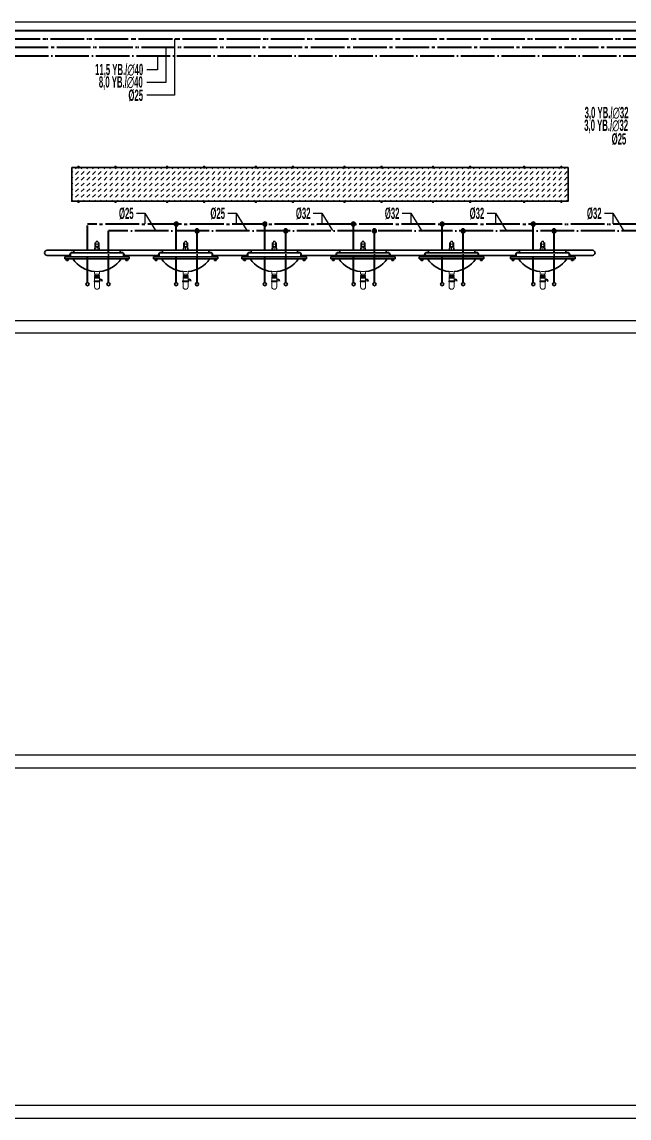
# Model space of a CAD drawing. Header units: centimetres. Extents: x 405464 to 563355, y 50011 to 66875.
# Drawn here: x 531851 to 532930, y 54626 to 56574 of the extents above; entities that cross this region are included whole.
import ezdxf
from ezdxf.enums import TextEntityAlignment as Align

# ---------------------------------------------------------------- set-up
doc = ezdxf.new("R2010")
doc.units = ezdxf.units.CM
for name, pattern in [('SICAKSU1', [75, 60, -6, 0, -3, 0, -6]), ('SIRKUL-1', [78, 60, -6, 0, -3, 0, -3, 0, -6]), ('SOGUKSU1', [72, 60, -6, 0, -6])]:
    doc.linetypes.add(name, pattern=pattern)
doc.layers.add('0-KRCN DI SU', color=41, linetype='D')
for name, color, linetype, lineweight in [('0-KRCN-SHT-02CIHAZ', 132, 'Continuous', 25), ('0-KRCN-SHT-03CIHAZ', 120, 'Continuous', 30), ('0-KRCN-SHT-LAVABO', 171, 'Continuous', 35), ('0-KRCN-SHT-PİSSU-BORU', 220, 'PISSU_LINE50', 40), ('0-KRCN-SHT-PROSES-BORU', 1, '0-Y_LINE', 40), ('0-KRCN-SHT-SICAKSU', 50, 'SICAKSU1', 40), ('0-KRCN-SHT-SIRKULASYON', 145, 'SIRKUL-1', 40), ('0-KRCN-SHT-SOGUKSU', 141, 'SOGUKSU1', 40), ('0-KRCN-SHT-YAZI-ÇAP-TEMSU', 81, 'Continuous', 30)]:
    doc.layers.add(name, color=color, linetype=linetype, lineweight=lineweight)
doc.styles.add('BORU', font='AGENCYR.TTF')
doc.styles.add('CAP', font='ARIALNB.TTF')
doc.styles.add('MUF', font='isocpeur.ttf')
doc.styles.get("Standard").update_dxf_attribs({"font": 'arial.ttf'})
doc.linetypes.add('0-Y_LINE', pattern='A,100,-0.5,["Y",BORU,S=9,R=0,X=0,Y=-4.5],-5', length=105.5)
doc.linetypes.add('D', pattern='A,12,-1,["D",Standard,S=1,R=0,X=-0.1,Y=-0.5],-1.6', length=14.6)
doc.linetypes.add('PISSU_LINE50', pattern='A,50,-10,["C",MUF,S=10,R=0,X=1,Y=-5],0', length=60)

# ---------------------------------------------------------------- blocks, each defined once
blk = doc.blocks.new('G$C5D3A4265')
at = {"layer": '0-KRCN-SHT-LAVABO', "linetype": 'Continuous', "lineweight": 20}
h = blk.add_hatch(dxfattribs=at)
h.set_pattern_fill('DASH', color=120, scale=1.5, angle=45)
h.set_pattern_definition([(45, (-3.759, -7e-12), (0, 6.73519), [4.7625, -4.7625])])
h.paths.add_polyline_path([(-289.6, 141), (-289.6, 141.6), (-288.2, 141.6), (-288.2, 141), (-245.6, 141), (-245.6, 141.6), (-244.2, 141.6), (-244.2, 141), (-184.5, 141), (-184.5, 141.6), (-183.1, 141.6), (-183.1, 141), (-140.6, 141), (-140.6, 141.6), (-139.2, 141.6), (-139.2, 141), (-79.5, 141), (-79.5, 141.6), (-78.1, 141.6), (-78.1, 141), (-35.5, 141), (-35.5, 141.6), (-34.1, 141.6), (-34.1, 141), (25.6, 141), (25.6, 141.6), (27, 141.6), (27, 141), (69.5, 141), (69.5, 141.6), (70.9, 141.6), (70.9, 141), (238.5, 141), (238.5, 141.6), (239.9, 141.6), (239.9, 141), (282.5, 141), (282.5, 141.6), (283.9, 141.6), (283.9, 141), (291.2, 141), (291.2, 181), (283.9, 181), (283.9, 180.4), (282.5, 180.4), (282.5, 181), (239.9, 181), (239.9, 180.4), (238.5, 180.4), (238.5, 181), (70.9, 181), (70.9, 180.4), (69.5, 180.4), (69.5, 181), (27, 181), (27, 180.4), (25.6, 180.4), (25.6, 181), (-34.1, 181), (-34.1, 180.4), (-35.5, 180.4), (-35.5, 181), (-78.1, 181), (-78.1, 180.4), (-79.5, 180.4), (-79.5, 181), (-139.2, 181), (-139.2, 180.4), (-140.6, 180.4), (-140.6, 181), (-183.1, 181), (-183.1, 180.4), (-184.5, 180.4), (-184.5, 181), (-244.2, 181), (-244.2, 180.4), (-245.6, 180.4), (-245.6, 181), (-288.2, 181), (-288.2, 180.4), (-289.6, 180.4), (-289.6, 181), (-296.9, 181), (-296.9, 141)])
at = {"layer": '0-KRCN-SHT-LAVABO', "color": 120, "linetype": 'Continuous', "lineweight": 20}
for p, q in [((-289.6, 182.5), (-289.6, 180.4)), ((-288.2, 182.5), (-289.6, 182.5)), ((-288.2, 180.4), (-288.2, 182.5)), ((-245.6, 180.4), (-245.6, 182.5)), ((-245.6, 182.5), (-244.2, 182.5)), ((-244.2, 182.5), (-244.2, 180.4)), ((-184.5, 182.5), (-184.5, 180.4)), ((-183.1, 182.5), (-184.5, 182.5)), ((-183.1, 180.4), (-183.1, 182.5)), ((-140.6, 180.4), (-140.6, 182.5)), ((-140.6, 182.5), (-139.2, 182.5)), ((-139.2, 182.5), (-139.2, 180.4)), ((-79.5, 182.5), (-79.5, 180.4)), ((-78.1, 182.5), (-79.5, 182.5)), ((-78.1, 180.4), (-78.1, 182.5)), ((-35.5, 180.4), (-35.5, 182.5)), ((-35.5, 182.5), (-34.1, 182.5)), ((-34.1, 182.5), (-34.1, 180.4)), ((25.6, 182.5), (25.6, 180.4)), ((27, 182.5), (25.6, 182.5)), ((27, 180.4), (27, 182.5)), ((69.5, 180.4), (69.5, 182.5)), ((69.5, 182.5), (70.9, 182.5)), ((70.9, 182.5), (70.9, 180.4)), ((130.7, 182.5), (130.7, 180.4)), ((132, 182.5), (130.7, 182.5)), ((132, 180.4), (132, 182.5)), ((174.6, 180.4), (174.6, 182.5)), ((174.6, 182.5), (176, 182.5)), ((176, 182.5), (176, 180.4)), ((238.5, 182.5), (238.5, 180.4)), ((239.9, 182.5), (238.5, 182.5)), ((239.9, 180.4), (239.9, 182.5)), ((282.5, 180.4), (282.5, 182.5)), ((282.5, 182.5), (283.9, 182.5)), ((283.9, 182.5), (283.9, 180.4)), ((-289.6, 180.4), (-288.2, 180.4)), ((-244.2, 180.4), (-245.6, 180.4)), ((-184.5, 180.4), (-183.1, 180.4)), ((-139.2, 180.4), (-140.6, 180.4)), ((-79.5, 180.4), (-78.1, 180.4)), ((-34.1, 180.4), (-35.5, 180.4)), ((25.6, 180.4), (27, 180.4)), ((70.9, 180.4), (69.5, 180.4)), ((130.7, 180.4), (132, 180.4)), ((176, 180.4), (174.6, 180.4)), ((238.5, 180.4), (239.9, 180.4)), ((283.9, 180.4), (282.5, 180.4)), ((-289.6, 139.5), (-289.6, 141.6)), ((-289.6, 141.6), (-288.2, 141.6)), ((-288.2, 139.5), (-289.6, 139.5)), ((-288.2, 141.6), (-288.2, 139.5)), ((-244.2, 141.6), (-245.6, 141.6)), ((-245.6, 141.6), (-245.6, 139.5)), ((-245.6, 139.5), (-244.2, 139.5)), ((-244.2, 139.5), (-244.2, 141.6)), ((-184.5, 139.5), (-184.5, 141.6)), ((-184.5, 141.6), (-183.1, 141.6)), ((-183.1, 139.5), (-184.5, 139.5)), ((-183.1, 141.6), (-183.1, 139.5)), ((-139.2, 141.6), (-140.6, 141.6)), ((-140.6, 141.6), (-140.6, 139.5)), ((-140.6, 139.5), (-139.2, 139.5)), ((-139.2, 139.5), (-139.2, 141.6)), ((-79.5, 139.5), (-79.5, 141.6)), ((-79.5, 141.6), (-78.1, 141.6)), ((-78.1, 139.5), (-79.5, 139.5)), ((-78.1, 141.6), (-78.1, 139.5)), ((-34.1, 141.6), (-35.5, 141.6)), ((-35.5, 141.6), (-35.5, 139.5)), ((-35.5, 139.5), (-34.1, 139.5)), ((-34.1, 139.5), (-34.1, 141.6)), ((25.6, 139.5), (25.6, 141.6)), ((25.6, 141.6), (27, 141.6)), ((27, 139.5), (25.6, 139.5)), ((27, 141.6), (27, 139.5)), ((70.9, 141.6), (69.5, 141.6)), ((69.5, 141.6), (69.5, 139.5)), ((69.5, 139.5), (70.9, 139.5)), ((70.9, 139.5), (70.9, 141.6)), ((130.7, 139.5), (130.7, 141.6)), ((130.7, 141.6), (132, 141.6)), ((132, 139.5), (130.7, 139.5)), ((132, 141.6), (132, 139.5)), ((176, 141.6), (174.6, 141.6)), ((174.6, 141.6), (174.6, 139.5)), ((174.6, 139.5), (176, 139.5)), ((176, 139.5), (176, 141.6)), ((238.5, 139.5), (238.5, 141.6)), ((238.5, 141.6), (239.9, 141.6)), ((239.9, 139.5), (238.5, 139.5)), ((239.9, 141.6), (239.9, 139.5)), ((283.9, 141.6), (282.5, 141.6)), ((282.5, 141.6), (282.5, 139.5)), ((282.5, 139.5), (283.9, 139.5)), ((283.9, 139.5), (283.9, 141.6)), ((-269.4, 86.5), (-269.4, 91.7)), ((-267.8, 93.4), (-268.2, 90.6)), ((-267.8, 93.2), (-266, 93.2)), ((-266.6, 93.9), (-267.2, 93.9)), ((-265.6, 90.6), (-266, 93.4)), ((-264.4, 86.5), (-264.4, 91.7)), ((-164.4, 86.5), (-164.4, 91.7)), ((-162.7, 93.4), (-163.1, 90.6)), ((-162.8, 93.2), (-161, 93.2)), ((-161.6, 93.9), (-162.1, 93.9)), ((-160.6, 90.6), (-161, 93.4)), ((-159.3, 86.5), (-159.3, 91.7)), ((-59.3, 86.5), (-59.3, 91.7)), ((-57.7, 93.4), (-58.1, 90.6)), ((-57.7, 93.2), (-55.9, 93.2)), ((-56.5, 93.9), (-57.1, 93.9)), ((-55.5, 90.6), (-55.9, 93.4)), ((-54.3, 86.5), (-54.3, 91.7)), ((45.7, 86.5), (45.7, 91.7)), ((47.4, 93.4), (47, 90.6)), ((47.4, 93.2), (49.2, 93.2)), ((48.5, 93.9), (48, 93.9)), ((49.5, 90.6), (49.1, 93.4)), ((50.8, 86.5), (50.8, 91.7)), ((150.8, 86.5), (150.8, 91.7)), ((152.4, 93.4), (152.1, 90.6)), ((152.4, 93.2), (154.2, 93.2)), ((153.6, 93.9), (153, 93.9)), ((154.6, 90.6), (154.2, 93.4)), ((155.8, 86.5), (155.8, 91.7)), ((258.7, 86.5), (258.7, 91.7)), ((260.3, 93.4), (259.9, 90.6)), ((260.3, 93.2), (262.1, 93.2)), ((261.5, 93.9), (260.9, 93.9)), ((262.4, 90.6), (262.1, 93.4)), ((263.7, 86.5), (263.7, 91.7)), ((-270, 85), (-268.2, 90.1)), ((-270, 83), (-270, 85)), ((-270, 83), (-263.9, 83)), ((-267.9, 86.6), (-269.8, 83)), ((-266.9, 86.6), (-266.9, 83)), ((-265.9, 86.6), (-264.1, 83)), ((-263.9, 85), (-265.6, 90.1)), ((-263.9, 83), (-263.9, 85)), ((-164.9, 85), (-163.1, 90.1)), ((-164.9, 83), (-164.9, 85)), ((-164.9, 83), (-158.8, 83)), ((-162.8, 86.6), (-164.7, 83)), ((-161.9, 86.6), (-161.9, 83)), ((-160.9, 86.6), (-159, 83)), ((-158.8, 85), (-160.6, 90.1)), ((-158.8, 83), (-158.8, 85)), ((-59.8, 85), (-58.1, 90.1)), ((-59.8, 83), (-59.8, 85)), ((-59.8, 83), (-53.7, 83)), ((-57.8, 86.6), (-59.7, 83)), ((-56.8, 86.6), (-56.8, 83)), ((-55.8, 86.6), (-53.9, 83)), ((-53.7, 85), (-55.5, 90.1)), ((-53.7, 83), (-53.7, 85)), ((45.2, 85), (47, 90.1)), ((45.2, 83), (45.2, 85)), ((45.2, 83), (51.3, 83)), ((47.3, 86.6), (45.4, 83)), ((48.3, 86.6), (48.3, 83)), ((49.2, 86.6), (51.1, 83)), ((51.3, 85), (49.5, 90.1)), ((51.3, 83), (51.3, 85)), ((150.3, 85), (152.1, 90.1)), ((150.3, 83), (150.3, 85)), ((150.3, 83), (156.4, 83)), ((152.3, 86.6), (150.5, 83)), ((153.3, 86.6), (153.3, 83)), ((154.3, 86.6), (156.2, 83)), ((156.4, 85), (154.6, 90.1)), ((156.4, 83), (156.4, 85)), ((258.1, 85), (259.9, 90.1)), ((258.1, 83), (258.1, 85)), ((258.1, 83), (264.2, 83)), ((260.2, 86.6), (258.3, 83)), ((261.2, 86.6), (261.2, 83)), ((262.2, 86.6), (264, 83)), ((264.2, 85), (262.4, 90.1)), ((264.2, 83), (264.2, 85)), ((-269.9, 55.3), (-269.9, 57.9)), ((-269.9, 52.7), (-269.9, 52.5)), ((-264.4, 54.8), (-269.4, 54.8)), ((-264.4, 53.2), (-269.4, 53.2)), ((-269.4, 52), (-264.4, 52)), ((-268.9, 54.8), (-268.9, 53.2)), ((-268.9, 52), (-268.9, 51)), ((-264.9, 54.8), (-264.9, 53.2)), ((-264.9, 52), (-264.9, 51)), ((-263.9, 57.9), (-263.9, 55.3)), ((-263.9, 52.5), (-263.9, 52.7)), ((-164.9, 55.3), (-164.9, 57.9)), ((-164.8, 52.7), (-164.8, 52.5)), ((-159.4, 54.8), (-164.4, 54.8)), ((-159.4, 53.2), (-164.3, 53.2)), ((-164.3, 52), (-159.4, 52)), ((-163.9, 54.8), (-163.9, 53.2)), ((-163.9, 52), (-163.9, 51)), ((-159.9, 54.8), (-159.9, 53.2)), ((-159.9, 52), (-159.9, 51)), ((-158.9, 57.9), (-158.9, 55.3)), ((-158.9, 52.5), (-158.9, 52.7)), ((-59.8, 55.3), (-59.8, 57.9)), ((-59.8, 52.7), (-59.8, 52.5)), ((-54.3, 54.8), (-59.3, 54.8)), ((-54.3, 53.2), (-59.3, 53.2)), ((-59.3, 52), (-54.3, 52)), ((-58.8, 54.8), (-58.8, 53.2)), ((-58.8, 52), (-58.8, 51)), ((-54.8, 54.8), (-54.8, 53.2)), ((-54.8, 52), (-54.8, 51)), ((-53.8, 57.9), (-53.8, 55.3)), ((-53.8, 52.5), (-53.8, 52.7)), ((45.3, 55.3), (45.3, 57.9)), ((45.3, 52.7), (45.3, 52.5)), ((50.8, 54.8), (45.8, 54.8)), ((50.7, 53.2), (45.8, 53.2)), ((45.8, 52), (50.7, 52)), ((46.3, 54.8), (46.3, 53.2)), ((46.3, 52), (46.3, 51)), ((50.3, 54.8), (50.3, 53.2)), ((50.3, 52), (50.3, 51)), ((51.2, 52.5), (51.2, 52.7)), ((51.3, 57.9), (51.3, 55.3)), ((150.3, 55.3), (150.3, 57.9)), ((150.4, 52.7), (150.4, 52.5)), ((155.8, 54.8), (150.8, 54.8)), ((155.8, 53.2), (150.9, 53.2)), ((150.9, 52), (155.8, 52)), ((151.3, 54.8), (151.3, 53.2)), ((151.3, 52), (151.3, 51)), ((155.3, 54.8), (155.3, 53.2)), ((155.3, 52), (155.3, 51)), ((156.3, 57.9), (156.3, 55.3)), ((156.3, 52.5), (156.3, 52.7)), ((258.2, 55.3), (258.2, 57.9)), ((258.2, 52.7), (258.2, 52.5)), ((263.7, 54.8), (258.7, 54.8)), ((263.7, 53.2), (258.7, 53.2)), ((258.7, 52), (263.7, 52)), ((259.2, 54.8), (259.2, 53.2)), ((259.2, 52), (259.2, 51)), ((263.2, 54.8), (263.2, 53.2)), ((263.2, 52), (263.2, 51)), ((264.2, 57.9), (264.2, 55.3)), ((264.2, 52.5), (264.2, 52.7)), ((-270.4, 46.3), (-270.4, 46.1)), ((-269.9, 50.5), (-269.9, 50.3)), ((-269.9, 49.3), (-269.9, 46.8)), ((-263.9, 46.8), (-269.9, 46.8)), ((-269.9, 45.6), (-263.9, 45.6)), ((-269.9, 45.6), (-269.9, 39.8)), ((-264.4, 51), (-269.4, 51)), ((-269.4, 49.8), (-264.4, 49.8)), ((-264.4, 49.8), (-269.4, 49.8)), ((-263.9, 50.3), (-263.9, 50.5)), ((-263.9, 46.8), (-263.9, 49.3)), ((-263.9, 39.8), (-263.9, 45.6)), ((-263.4, 46.1), (-263.4, 46.3)), ((-165.4, 46.3), (-165.4, 46.1)), ((-164.9, 49.3), (-164.9, 46.8)), ((-158.9, 46.8), (-164.9, 46.8)), ((-164.9, 45.6), (-158.9, 45.6)), ((-164.9, 45.6), (-164.9, 39.8)), ((-164.8, 50.5), (-164.8, 50.3)), ((-159.4, 49.8), (-164.4, 49.8)), ((-159.4, 51), (-164.3, 51)), ((-164.3, 49.8), (-159.4, 49.8)), ((-158.9, 50.3), (-158.9, 50.5)), ((-158.9, 46.8), (-158.9, 49.3)), ((-158.9, 39.8), (-158.9, 45.6)), ((-158.4, 46.1), (-158.4, 46.3)), ((-60.3, 46.3), (-60.3, 46.1)), ((-59.8, 50.5), (-59.8, 50.3)), ((-59.8, 49.3), (-59.8, 46.8)), ((-53.8, 46.8), (-59.8, 46.8)), ((-59.8, 45.6), (-53.8, 45.6)), ((-59.8, 45.6), (-59.8, 39.8)), ((-54.3, 51), (-59.3, 51)), ((-59.3, 49.8), (-54.3, 49.8)), ((-54.3, 49.8), (-59.3, 49.8)), ((-53.8, 50.3), (-53.8, 50.5)), ((-53.8, 46.8), (-53.8, 49.3)), ((-53.8, 39.8), (-53.8, 45.6)), ((-53.3, 46.1), (-53.3, 46.3)), ((44.8, 46.3), (44.8, 46.1)), ((45.3, 50.5), (45.3, 50.3)), ((45.3, 49.3), (45.3, 46.8)), ((51.3, 46.8), (45.3, 46.8)), ((45.3, 45.6), (51.3, 45.6)), ((45.3, 45.6), (45.3, 39.8)), ((50.7, 51), (45.8, 51)), ((45.8, 49.8), (50.7, 49.8)), ((50.8, 49.8), (45.8, 49.8)), ((51.2, 50.3), (51.2, 50.5)), ((51.3, 46.8), (51.3, 49.3)), ((51.3, 39.8), (51.3, 45.6)), ((51.8, 46.1), (51.8, 46.3)), ((149.8, 46.3), (149.8, 46.1)), ((150.3, 49.3), (150.3, 46.8)), ((156.3, 46.8), (150.3, 46.8)), ((150.3, 45.6), (156.3, 45.6)), ((150.3, 45.6), (150.3, 39.8)), ((150.4, 50.5), (150.4, 50.3)), ((155.8, 49.8), (150.8, 49.8)), ((155.8, 51), (150.9, 51)), ((150.9, 49.8), (155.8, 49.8)), ((156.3, 50.3), (156.3, 50.5)), ((156.3, 46.8), (156.3, 49.3)), ((156.3, 39.8), (156.3, 45.6)), ((156.8, 46.1), (156.8, 46.3)), ((257.7, 46.3), (257.7, 46.1)), ((258.2, 50.5), (258.2, 50.3)), ((258.2, 49.3), (258.2, 46.8)), ((264.2, 46.8), (258.2, 46.8)), ((258.2, 45.6), (264.2, 45.6)), ((258.2, 45.6), (258.2, 39.8)), ((263.7, 51), (258.7, 51)), ((258.7, 49.8), (263.7, 49.8)), ((263.7, 49.8), (258.7, 49.8)), ((264.2, 50.3), (264.2, 50.5)), ((264.2, 46.8), (264.2, 49.3)), ((264.2, 39.8), (264.2, 45.6)), ((264.7, 46.1), (264.7, 46.3)), ((-266.9, 36.8), (-266.9, 36.8)), ((-161.9, 36.8), (-161.9, 36.8)), ((-56.8, 36.8), (-56.8, 36.8)), ((48.3, 36.8), (48.3, 36.8)), ((153.3, 36.8), (153.3, 36.8)), ((261.2, 36.8), (261.2, 36.8))]:
    blk.add_line(p, q, dxfattribs=at)
at = {"layer": '0-KRCN-SHT-LAVABO', "linetype": 'Continuous'}
for p, q in [((320.2, 83), (-326, 83)), ((-298.9, 77), (-298.9, 78)), ((-298.4, 78), (-298.4, 75.9)), ((-296.4, 80.5), (-294.3, 80.5)), ((-237.4, 80), (-296.4, 80)), ((-294.3, 83), (-294.3, 80.5)), ((-239.6, 83), (-239.6, 80.5)), ((-237.4, 80.5), (-239.6, 80.5)), ((-235.4, 75.9), (-235.4, 78)), ((-234.9, 77), (-234.9, 78)), ((-193.9, 77), (-193.9, 78)), ((-193.9, 77), (-193.9, 78)), ((-193.4, 78), (-193.4, 75.9)), ((-191.4, 80.5), (-189.2, 80.5)), ((-132.4, 80), (-191.4, 80)), ((-189.2, 83), (-189.2, 80.5)), ((-134.5, 83), (-134.5, 80.5)), ((-132.4, 80.5), (-134.5, 80.5)), ((-130.4, 75.9), (-130.4, 78)), ((-129.9, 77), (-129.9, 78)), ((-88.8, 77), (-88.8, 78)), ((-88.3, 78), (-88.3, 75.9)), ((-86.3, 80.5), (-84.1, 80.5)), ((-27.3, 80), (-86.3, 80)), ((-84.1, 83), (-84.1, 80.5)), ((-29.5, 83), (-29.5, 80.5)), ((-27.3, 80.5), (-29.5, 80.5)), ((-25.3, 75.9), (-25.3, 78)), ((-24.8, 77), (-24.8, 78)), ((16.3, 77), (16.3, 78)), ((16.8, 78), (16.8, 75.9)), ((18.8, 80.5), (20.9, 80.5)), ((77.8, 80), (18.8, 80)), ((20.9, 83), (20.9, 80.5)), ((75.6, 83), (75.6, 80.5)), ((77.8, 80.5), (75.6, 80.5)), ((79.8, 75.9), (79.8, 78)), ((80.3, 77), (80.3, 78)), ((121.3, 77), (121.3, 78)), ((121.8, 78), (121.8, 75.9)), ((123.8, 80.5), (126, 80.5)), ((182.8, 80), (123.8, 80)), ((126, 83), (126, 80.5)), ((180.7, 83), (180.7, 80.5)), ((182.8, 80.5), (180.7, 80.5)), ((184.8, 75.9), (184.8, 78)), ((185.3, 77), (185.3, 78)), ((229.2, 77), (229.2, 78)), ((229.7, 78), (229.7, 75.9)), ((231.7, 80.5), (233.8, 80.5)), ((290.7, 80), (231.7, 80)), ((233.8, 83), (233.8, 80.5)), ((288.5, 83), (288.5, 80.5)), ((290.7, 80.5), (288.5, 80.5)), ((292.7, 75.9), (292.7, 78)), ((293.2, 77), (293.2, 78)), ((-298.9, 77), (-326, 77)), ((-305.2, 75.4), (-305.2, 72.9)), ((-228.6, 75.4), (-305.2, 75.4)), ((-305.2, 72.9), (-228.6, 72.9)), ((-304, 72.9), (-304, 71.9)), ((-300.6, 71.7), (-303.7, 71.7)), ((-303.1, 77), (-303.1, 75.4)), ((-303.1, 72.9), (-303.1, 71.9)), ((-303.1, 71.7), (-303.1, 70.9)), ((-301.1, 70.9), (-303.1, 70.9)), ((-301.1, 77), (-301.1, 75.4)), ((-301.1, 72.9), (-301.1, 71.9)), ((-301.1, 71.7), (-301.1, 70.9)), ((-300.2, 72.9), (-300.2, 71.9)), ((-234.9, 77), (-193.9, 77)), ((-233.6, 72.9), (-233.6, 71.9)), ((-233.2, 71.7), (-230.1, 71.7)), ((-232.7, 77), (-232.7, 75.4)), ((-232.7, 72.9), (-232.7, 71.9)), ((-232.7, 71.7), (-232.7, 70.9)), ((-232.7, 70.9), (-230.7, 70.9)), ((-230.7, 77), (-230.7, 75.4)), ((-230.7, 72.9), (-230.7, 71.9)), ((-230.7, 71.7), (-230.7, 70.9)), ((-229.8, 72.9), (-229.8, 71.9)), ((-228.6, 72.9), (-228.6, 75.4)), ((-200.1, 75.4), (-200.1, 72.9)), ((-123.6, 75.4), (-200.1, 75.4)), ((-200.1, 72.9), (-123.6, 72.9)), ((-199, 72.9), (-199, 71.9)), ((-195.5, 71.7), (-198.6, 71.7)), ((-198.1, 77), (-198.1, 75.4)), ((-198.1, 72.9), (-198.1, 71.9)), ((-198.1, 71.7), (-198.1, 70.9)), ((-196.1, 70.9), (-198.1, 70.9)), ((-196.1, 77), (-196.1, 75.4)), ((-196.1, 72.9), (-196.1, 71.9)), ((-196.1, 71.7), (-196.1, 70.9)), ((-195.2, 72.9), (-195.2, 71.9)), ((-129.9, 77), (-88.8, 77)), ((-128.5, 72.9), (-128.5, 71.9)), ((-128.2, 71.7), (-125.1, 71.7)), ((-127.6, 77), (-127.6, 75.4)), ((-127.6, 72.9), (-127.6, 71.9)), ((-127.6, 71.7), (-127.6, 70.9)), ((-127.6, 70.9), (-125.6, 70.9)), ((-125.6, 77), (-125.6, 75.4)), ((-125.6, 72.9), (-125.6, 71.9)), ((-125.6, 71.7), (-125.6, 70.9)), ((-124.7, 72.9), (-124.7, 71.9)), ((-123.6, 72.9), (-123.6, 75.4)), ((-95.1, 75.4), (-95.1, 72.9)), ((-18.5, 75.4), (-95.1, 75.4)), ((-95.1, 72.9), (-18.5, 72.9)), ((-93.9, 72.9), (-93.9, 71.9)), ((-90.5, 71.7), (-93.6, 71.7)), ((-93, 77), (-93, 75.4)), ((-93, 72.9), (-93, 71.9)), ((-93, 71.7), (-93, 70.9)), ((-91, 70.9), (-93, 70.9)), ((-91, 77), (-91, 75.4)), ((-91, 72.9), (-91, 71.9)), ((-91, 71.7), (-91, 70.9)), ((-90.1, 72.9), (-90.1, 71.9)), ((-24.8, 77), (229.2, 77)), ((-23.5, 72.9), (-23.5, 71.9)), ((-23.1, 71.7), (-20, 71.7)), ((-22.6, 77), (-22.6, 75.4)), ((-22.6, 72.9), (-22.6, 71.9)), ((-22.6, 71.7), (-22.6, 70.9)), ((-22.6, 70.9), (-20.6, 70.9)), ((-20.6, 77), (-20.6, 75.4)), ((-20.6, 72.9), (-20.6, 71.9)), ((-20.6, 71.7), (-20.6, 70.9)), ((-19.7, 72.9), (-19.7, 71.9)), ((-18.5, 72.9), (-18.5, 75.4)), ((10, 75.4), (10, 72.9)), ((86.5, 75.4), (10, 75.4)), ((10, 72.9), (86.5, 72.9)), ((11.1, 72.9), (11.1, 71.9)), ((14.6, 71.7), (11.5, 71.7)), ((12, 77), (12, 75.4)), ((12, 72.9), (12, 71.9)), ((12, 71.7), (12, 70.9)), ((14, 70.9), (12, 70.9)), ((14, 77), (14, 75.4)), ((14, 72.9), (14, 71.9)), ((14, 71.7), (14, 70.9)), ((14.9, 72.9), (14.9, 71.9)), ((81.6, 72.9), (81.6, 71.9)), ((81.9, 71.7), (85, 71.7)), ((82.5, 77), (82.5, 75.4)), ((82.5, 72.9), (82.5, 71.9)), ((82.5, 71.7), (82.5, 70.9)), ((82.5, 70.9), (84.5, 70.9)), ((84.5, 77), (84.5, 75.4)), ((84.5, 72.9), (84.5, 71.9)), ((84.5, 71.7), (84.5, 70.9)), ((85.4, 72.9), (85.4, 71.9)), ((86.5, 72.9), (86.5, 75.4)), ((115, 75.4), (115, 72.9)), ((191.6, 75.4), (115, 75.4)), ((115, 72.9), (191.6, 72.9)), ((116.2, 72.9), (116.2, 71.9)), ((119.6, 71.7), (116.6, 71.7)), ((117.1, 77), (117.1, 75.4)), ((117.1, 72.9), (117.1, 71.9)), ((117.1, 71.7), (117.1, 70.9)), ((119.1, 70.9), (117.1, 70.9)), ((119.1, 77), (119.1, 75.4)), ((119.1, 72.9), (119.1, 71.9)), ((119.1, 71.7), (119.1, 70.9)), ((120, 72.9), (120, 71.9)), ((186.6, 72.9), (186.6, 71.9)), ((187, 71.7), (190.1, 71.7)), ((187.5, 77), (187.5, 75.4)), ((187.5, 72.9), (187.5, 71.9)), ((187.5, 71.7), (187.5, 70.9)), ((187.5, 70.9), (189.5, 70.9)), ((189.5, 77), (189.5, 75.4)), ((189.5, 72.9), (189.5, 71.9)), ((189.5, 71.7), (189.5, 70.9)), ((190.4, 72.9), (190.4, 71.9)), ((191.6, 72.9), (191.6, 75.4)), ((222.9, 75.4), (222.9, 72.9)), ((299.5, 75.4), (222.9, 75.4)), ((222.9, 72.9), (299.5, 72.9)), ((224.1, 72.9), (224.1, 71.9)), ((227.5, 71.7), (224.4, 71.7)), ((225, 77), (225, 75.4)), ((225, 72.9), (225, 71.9)), ((225, 71.7), (225, 70.9)), ((227, 70.9), (225, 70.9)), ((227, 77), (227, 75.4)), ((227, 72.9), (227, 71.9)), ((227, 71.7), (227, 70.9)), ((227.9, 72.9), (227.9, 71.9)), ((293.2, 77), (320.2, 77)), ((294.5, 72.9), (294.5, 71.9)), ((294.9, 71.7), (298, 71.7)), ((295.4, 77), (295.4, 75.4)), ((295.4, 72.9), (295.4, 71.9)), ((295.4, 71.7), (295.4, 70.9)), ((295.4, 70.9), (297.4, 70.9)), ((297.4, 77), (297.4, 75.4)), ((297.4, 72.9), (297.4, 71.9)), ((297.4, 71.7), (297.4, 70.9)), ((298.3, 72.9), (298.3, 71.9)), ((299.5, 72.9), (299.5, 75.4))]:
    blk.add_line(p, q, dxfattribs=at)
blk.add_lwpolyline([(-296.9, 181), (291.2, 181), (291.2, 141), (-296.9, 141)], close=True, dxfattribs=at)
at = {"layer": '0-KRCN-SHT-LAVABO', "color": 120, "linetype": 'Continuous', "lineweight": 20}
for points in [[(-268.2, 90.1), (-268.2, 87.3), (-265.6, 87.3), (-265.6, 90.1)], [(-163.1, 90.1), (-163.1, 87.3), (-160.6, 87.3), (-160.6, 90.1)], [(-58.1, 90.1), (-58.1, 87.3), (-55.5, 87.3), (-55.5, 90.1)], [(47, 90.1), (47, 87.3), (49.5, 87.3), (49.5, 90.1)], [(152.1, 90.1), (152.1, 87.3), (154.6, 87.3), (154.6, 90.1)], [(259.9, 90.1), (259.9, 87.3), (262.4, 87.3), (262.4, 90.1)]]:
    blk.add_lwpolyline(points, close=True, dxfattribs=at)
at = {"layer": '0-KRCN-SHT-LAVABO', "linetype": 'Continuous'}
for centre in [(-278.1, 42.9), (-253.3, 42.9), (-173.1, 42.9), (-148.3, 42.9), (-68, 42.9), (-43.2, 42.9), (37.1, 42.9), (61.9, 42.9), (142.1, 42.9), (166.9, 42.9), (250, 42.9), (274.8, 42.9)]:
    blk.add_circle(centre, 1.84, dxfattribs=at)
at = {"layer": '0-KRCN-SHT-LAVABO', "color": 120, "linetype": 'Continuous', "lineweight": 20}
for centre, radius, start, end in [((-266.9, 89.7), 3.23, 107.405, 141.3143), ((-267.2, 93.3), 0.6, 90, 171.8814), ((-266.6, 93.3), 0.6, 8.1186, 90), ((-266.9, 89.7), 3.23, 38.6857, 72.595), ((-161.9, 89.7), 3.23, 107.405, 141.3143), ((-162.1, 93.3), 0.6, 90, 171.8814), ((-161.6, 93.3), 0.6, 8.1186, 90), ((-161.9, 89.7), 3.23, 38.6857, 72.595), ((-56.8, 89.7), 3.23, 107.405, 141.3143), ((-57.1, 93.3), 0.6, 90, 171.8814), ((-56.5, 93.3), 0.6, 8.1186, 90), ((-56.8, 89.7), 3.23, 38.6857, 72.595), ((48.3, 89.7), 3.23, 107.405, 141.3143), ((48, 93.3), 0.6, 90, 171.8814), ((48.5, 93.3), 0.6, 8.1186, 90), ((48.3, 89.7), 3.23, 38.6857, 72.595), ((153.3, 89.7), 3.23, 107.405, 141.3143), ((153, 93.3), 0.6, 90, 171.8814), ((153.6, 93.3), 0.6, 8.1186, 90), ((153.3, 89.7), 3.23, 38.6857, 72.595), ((261.2, 89.7), 3.23, 107.405, 141.3143), ((260.9, 93.3), 0.6, 90, 171.8814), ((261.5, 93.3), 0.6, 8.1186, 90), ((261.2, 89.7), 3.23, 38.6857, 72.595), ((-269.4, 55.3), 0.5, 180, 270), ((-269.4, 52.7), 0.5, 90, 180), ((-269.4, 52.5), 0.5, 180, 270), ((-266.9, 92), 34.3, 266.6528, 273.3472), ((-264.4, 55.3), 0.5, 270, 0), ((-264.4, 52.7), 0.5, 0, 90), ((-264.4, 52.5), 0.5, 270, 0), ((-164.4, 55.3), 0.5, 180, 270), ((-164.3, 52.7), 0.5, 90, 180), ((-164.3, 52.5), 0.5, 180, 270), ((-161.9, 92), 34.3, 266.6528, 273.3472), ((-159.4, 55.3), 0.5, 270, 0), ((-159.4, 52.7), 0.5, 0, 90), ((-159.4, 52.5), 0.5, 270, 0), ((-59.3, 55.3), 0.5, 180, 270), ((-59.3, 52.7), 0.5, 90, 180), ((-59.3, 52.5), 0.5, 180, 270), ((-56.8, 92), 34.3, 266.6528, 273.3472), ((-54.3, 55.3), 0.5, 270, 0), ((-54.3, 52.7), 0.5, 0, 90), ((-54.3, 52.5), 0.5, 270, 0), ((45.8, 55.3), 0.5, 180, 270), ((45.8, 52.7), 0.5, 90, 180), ((45.8, 52.5), 0.5, 180, 270), ((48.3, 92), 34.3, 266.6528, 273.3472), ((50.7, 52.7), 0.5, 0, 90), ((50.7, 52.5), 0.5, 270, 0), ((50.8, 55.3), 0.5, 270, 0), ((150.8, 55.3), 0.5, 180, 270), ((150.9, 52.7), 0.5, 90, 180), ((150.9, 52.5), 0.5, 180, 270), ((153.3, 92), 34.3, 266.6528, 273.3472), ((155.8, 55.3), 0.5, 270, 0), ((155.8, 52.7), 0.5, 0, 90), ((155.8, 52.5), 0.5, 270, 0), ((258.7, 55.3), 0.5, 180, 270), ((258.7, 52.7), 0.5, 90, 180), ((258.7, 52.5), 0.5, 180, 270), ((261.2, 92), 34.3, 266.6528, 273.3472), ((263.7, 55.3), 0.5, 270, 0), ((263.7, 52.7), 0.5, 0, 90), ((263.7, 52.5), 0.5, 270, 0), ((-269.9, 46.3), 0.5, 90, 180), ((-269.9, 46.1), 0.5, 180, 270), ((-269.4, 50.5), 0.5, 90, 180), ((-269.4, 50.3), 0.5, 180, 270), ((-269.4, 49.3), 0.5, 90, 180), ((-266.9, 39.8), 3, 180, 270), ((-266.9, 39.8), 3, 270, 0), ((-264.4, 50.5), 0.5, 0, 90), ((-264.4, 50.3), 0.5, 270, 0), ((-264.4, 49.3), 0.5, 0, 90), ((-263.9, 46.3), 0.5, 0, 90), ((-263.9, 46.1), 0.5, 270, 0), ((-164.9, 46.3), 0.5, 90, 180), ((-164.9, 46.1), 0.5, 180, 270), ((-164.4, 49.3), 0.5, 90, 180), ((-161.9, 39.8), 3, 180, 270), ((-164.3, 50.5), 0.5, 90, 180), ((-164.3, 50.3), 0.5, 180, 270), ((-161.9, 39.8), 3, 270, 0), ((-159.4, 50.5), 0.5, 0, 90), ((-159.4, 50.3), 0.5, 270, 0), ((-159.4, 49.3), 0.5, 0, 90), ((-158.9, 46.3), 0.5, 0, 90), ((-158.9, 46.1), 0.5, 270, 0), ((-59.8, 46.3), 0.5, 90, 180), ((-59.8, 46.1), 0.5, 180, 270), ((-59.3, 50.5), 0.5, 90, 180), ((-59.3, 50.3), 0.5, 180, 270), ((-59.3, 49.3), 0.5, 90, 180), ((-56.8, 39.8), 3, 180, 270), ((-56.8, 39.8), 3, 270, 0), ((-54.3, 50.5), 0.5, 0, 90), ((-54.3, 50.3), 0.5, 270, 0), ((-54.3, 49.3), 0.5, 0, 90), ((-53.8, 46.3), 0.5, 0, 90), ((-53.8, 46.1), 0.5, 270, 0), ((45.3, 46.3), 0.5, 90, 180), ((45.3, 46.1), 0.5, 180, 270), ((45.8, 50.5), 0.5, 90, 180), ((45.8, 50.3), 0.5, 180, 270), ((45.8, 49.3), 0.5, 90, 180), ((48.3, 39.8), 3, 180, 270), ((48.3, 39.8), 3, 270, 0), ((50.7, 50.5), 0.5, 0, 90), ((50.7, 50.3), 0.5, 270, 0), ((50.8, 49.3), 0.5, 0, 90), ((51.3, 46.3), 0.5, 0, 90), ((51.3, 46.1), 0.5, 270, 0), ((150.3, 46.3), 0.5, 90, 180), ((150.3, 46.1), 0.5, 180, 270), ((150.8, 49.3), 0.5, 90, 180), ((153.3, 39.8), 3, 180, 270), ((150.9, 50.5), 0.5, 90, 180), ((150.9, 50.3), 0.5, 180, 270), ((153.3, 39.8), 3, 270, 0), ((155.8, 50.5), 0.5, 0, 90), ((155.8, 50.3), 0.5, 270, 0), ((155.8, 49.3), 0.5, 0, 90), ((156.3, 46.3), 0.5, 0, 90), ((156.3, 46.1), 0.5, 270, 0), ((258.2, 46.3), 0.5, 90, 180), ((258.2, 46.1), 0.5, 180, 270), ((258.7, 50.5), 0.5, 90, 180), ((258.7, 50.3), 0.5, 180, 270), ((258.7, 49.3), 0.5, 90, 180), ((261.2, 39.8), 3, 180, 270), ((261.2, 39.8), 3, 270, 0), ((263.7, 50.5), 0.5, 0, 90), ((263.7, 50.3), 0.5, 270, 0), ((263.7, 49.3), 0.5, 0, 90), ((264.2, 46.3), 0.5, 0, 90), ((264.2, 46.1), 0.5, 270, 0)]:
    blk.add_arc(centre, radius, start, end, dxfattribs=at)
at = {"layer": '0-KRCN-SHT-LAVABO', "linetype": 'Continuous'}
for centre, radius, start, end in [((-326, 80), 3, 90, 270), ((-296.4, 78), 2.5, 90, 180), ((-296.4, 78), 2, 90, 180), ((-237.4, 78), 2.5, 0, 90), ((-237.4, 78), 2, 0, 90), ((-191.4, 78), 2.5, 90, 180), ((-191.4, 78), 2, 90, 180), ((-132.4, 78), 2.5, 0, 90), ((-132.4, 78), 2, 0, 90), ((-86.3, 78), 2.5, 90, 180), ((-86.3, 78), 2, 90, 180), ((-27.3, 78), 2.5, 0, 90), ((-27.3, 78), 2, 0, 90), ((18.8, 78), 2.5, 90, 180), ((18.8, 78), 2, 90, 180), ((77.8, 78), 2.5, 0, 90), ((77.8, 78), 2, 0, 90), ((123.8, 78), 2.5, 90, 180), ((123.8, 78), 2, 90, 180), ((182.8, 78), 2.5, 0, 90), ((182.8, 78), 2, 0, 90), ((231.7, 78), 2.5, 90, 180), ((231.7, 78), 2, 90, 180), ((290.7, 78), 2.5, 0, 90), ((290.7, 78), 2, 0, 90), ((320.2, 80), 3, 270, 90), ((-303.6, 72.5), 0.801, 235.8042, 304.1958), ((-302.1, 75.4), 3.65, 254.1142, 285.8858), ((-300.7, 72.5), 0.801, 235.8042, 304.1958), ((-297.9, 75.9), 0.5, 180, 270), ((-266.9, 92), 34.3, 213.8452, 264.9756), ((-266.9, 92), 34.3, 275.0244, 326.1548), ((-235.9, 75.9), 0.5, 270, 0), ((-233.1, 72.5), 0.801, 235.8042, 304.1958), ((-231.7, 75.4), 3.65, 254.1142, 285.8858), ((-230.2, 72.5), 0.801, 235.8042, 304.1958), ((-198.5, 72.5), 0.801, 235.8042, 304.1958), ((-197.1, 75.4), 3.65, 254.1142, 285.8858), ((-195.6, 72.5), 0.801, 235.8042, 304.1958), ((-192.9, 75.9), 0.5, 180, 270), ((-161.9, 92), 34.3, 213.8452, 264.9756), ((-161.9, 92), 34.3, 275.0244, 326.1548), ((-130.9, 75.9), 0.5, 270, 0), ((-128.1, 72.5), 0.801, 235.8042, 304.1958), ((-126.6, 75.4), 3.65, 254.1142, 285.8858), ((-125.2, 72.5), 0.801, 235.8042, 304.1958), ((-93.5, 72.5), 0.801, 235.8042, 304.1958), ((-92, 75.4), 3.65, 254.1142, 285.8858), ((-90.6, 72.5), 0.801, 235.8042, 304.1958), ((-87.8, 75.9), 0.5, 180, 270), ((-56.8, 92), 34.3, 213.8452, 264.9756), ((-56.8, 92), 34.3, 275.0244, 326.1548), ((-25.8, 75.9), 0.5, 270, 0), ((-23, 72.5), 0.801, 235.8042, 304.1958), ((-21.6, 75.4), 3.65, 254.1142, 285.8858), ((-20.1, 72.5), 0.801, 235.8042, 304.1958), ((11.6, 72.5), 0.801, 235.8042, 304.1958), ((13, 75.4), 3.65, 254.1142, 285.8858), ((14.5, 72.5), 0.801, 235.8042, 304.1958), ((17.3, 75.9), 0.5, 180, 270), ((48.3, 92), 34.3, 213.8452, 264.9756), ((48.3, 92), 34.3, 275.0244, 326.1548), ((79.3, 75.9), 0.5, 270, 0), ((82, 72.5), 0.801, 235.8042, 304.1958), ((83.5, 75.4), 3.65, 254.1142, 285.8858), ((84.9, 72.5), 0.801, 235.8042, 304.1958), ((116.6, 72.5), 0.801, 235.8042, 304.1958), ((118.1, 75.4), 3.65, 254.1142, 285.8858), ((119.5, 72.5), 0.801, 235.8042, 304.1958), ((122.3, 75.9), 0.5, 180, 270), ((153.3, 92), 34.3, 213.8452, 264.9756), ((153.3, 92), 34.3, 275.0244, 326.1548), ((184.3, 75.9), 0.5, 270, 0), ((187.1, 72.5), 0.801, 235.8042, 304.1958), ((188.5, 75.4), 3.65, 254.1142, 285.8858), ((190, 72.5), 0.801, 235.8042, 304.1958), ((224.5, 72.5), 0.801, 235.8042, 304.1958), ((226, 75.4), 3.65, 254.1142, 285.8858), ((227.4, 72.5), 0.801, 235.8042, 304.1958), ((230.2, 75.9), 0.5, 180, 270), ((261.2, 92), 34.3, 213.8452, 264.9756), ((261.2, 92), 34.3, 275.0244, 326.1548), ((292.2, 75.9), 0.5, 270, 0), ((295, 72.5), 0.801, 235.8042, 304.1958), ((296.4, 75.4), 3.65, 254.1142, 285.8858), ((297.9, 72.5), 0.801, 235.8042, 304.1958)]:
    blk.add_arc(centre, radius, start, end, dxfattribs=at)
at = {"layer": '0-KRCN-SHT-PİSSU-BORU', "ltscale": 0.5}
for p, q in [((-263.9, 48.2), (-262.6, 48.2)), ((-158.9, 48.2), (-157.6, 48.2)), ((-53.8, 48.2), (-52.5, 48.2)), ((51.3, 48.2), (52.6, 48.2)), ((156.3, 48.2), (157.6, 48.2)), ((264.2, 48.2), (265.5, 48.2))]:
    blk.add_line(p, q, dxfattribs=at)
for centre in [(-262.6, 46.2), (-157.6, 46.2), (-52.5, 46.2), (52.6, 46.2), (157.6, 46.2), (265.5, 46.2)]:
    blk.add_arc(centre, 2, 0, 90, dxfattribs=at)
at = {"layer": '0-KRCN-SHT-SICAKSU', "ltscale": 0.5}
for p, q in [((-278.1, 44.7), (-278.1, 114)), ((-173.1, 44.7), (-173.1, 114)), ((-68, 44.7), (-68, 114)), ((37.1, 44.7), (37.1, 114)), ((142.1, 44.7), (142.1, 114)), ((250, 44.7), (250, 114))]:
    blk.add_line(p, q, dxfattribs=at)
at = {"layer": '0-KRCN-SHT-SOGUKSU', "ltscale": 0.5}
for p, q in [((-253.3, 44.7), (-253.3, 106)), ((-148.3, 44.7), (-148.3, 106)), ((-43.2, 44.7), (-43.2, 106)), ((61.9, 44.7), (61.9, 106)), ((166.9, 44.7), (166.9, 106)), ((274.8, 44.7), (274.8, 106))]:
    blk.add_line(p, q, dxfattribs=at)
blk = doc.blocks.new('DONUT')
at = {"layer": '0-KRCN-SHT-03CIHAZ'}
blk.add_hatch(color=256, dxfattribs=at).paths.add_polyline_path([(2.5, 0, 1), (-2.5, 0, 1)])
blk.add_circle((0, 0), 2.5, dxfattribs=at)

msp = doc.modelspace()

# ---------------------------------------------------------------- linework, layer by layer
at = {"layer": '0-KRCN DI SU', "linetype": 'D', "ltscale": 5}
msp.add_line((521715.5, 56574.1), (544442.4, 56574.1), dxfattribs=at)
at = {"layer": '0-KRCN-SHT-02CIHAZ', "color": 8}
for p, q in [((519319.8, 56043.8), (544442.4, 56043.8)), ((544442.4, 56021.3), (519319.8, 56021.3)), ((542151.7, 55271.3), (519319.8, 55271.3)), ((519319.8, 55248.8), (542151.7, 55248.8)), ((542151.7, 54648.8), (519319.8, 54648.8)), ((519319.8, 54626.3), (542151.7, 54626.3))]:
    msp.add_line(p, q, dxfattribs=at)
at = {"layer": '0-KRCN-SHT-PROSES-BORU'}
msp.add_line((521644.3, 56559.1), (544442.4, 56559.1), dxfattribs=at)
at = {"layer": '0-KRCN-SHT-SICAKSU'}
for p, q in [((526574.1, 56529.1), (544442.4, 56529.1)), ((532961.9, 56214.8), (531967.8, 56214.8))]:
    msp.add_line(p, q, dxfattribs=at)
at = {"layer": '0-KRCN-SHT-SIRKULASYON'}
msp.add_line((527987, 56544.1), (544442.4, 56544.1), dxfattribs=at)
at = {"layer": '0-KRCN-SHT-SOGUKSU'}
for p, q in [((528017, 56514.1), (544442.4, 56514.1)), ((532976.9, 56202.8), (532005, 56202.8))]:
    msp.add_line(p, q, dxfattribs=at)
at = {"layer": '0-KRCN-SHT-YAZI-ÇAP-TEMSU', "linetype": 'Continuous'}
for p, q in [((532107.1, 56529.1), (532107.1, 56466.3)), ((532122.1, 56544.1), (532122.1, 56443.8)), ((532092.1, 56514.1), (532092.1, 56488.8)), ((532092.1, 56488.8), (532073.1, 56488.8)), ((532107.1, 56466.3), (532073.1, 56466.3)), ((532122.1, 56443.8), (532073.1, 56443.8)), ((532054.7, 56234), (532069.7, 56234)), ((532069.7, 56234), (532069.7, 56215.4)), ((532069.7, 56234), (532088.6, 56203.4)), ((532217.2, 56234), (532232.2, 56234)), ((532232.2, 56234), (532232.2, 56215.4)), ((532232.2, 56234), (532251.1, 56203.4)), ((532369.1, 56234), (532384.1, 56234)), ((532384.1, 56234), (532384.1, 56215.4)), ((532384.1, 56234), (532403, 56203.4)), ((532527.2, 56234), (532542.2, 56234)), ((532542.2, 56234), (532542.2, 56215.4)), ((532542.2, 56234), (532561.1, 56203.4)), ((532677.9, 56234), (532692.9, 56234)), ((532692.9, 56234), (532692.9, 56215.4)), ((532692.9, 56234), (532711.9, 56203.4)), ((532886.4, 56234), (532901.4, 56234)), ((532901.4, 56234), (532901.4, 56215.4)), ((532901.4, 56234), (532920.3, 56203.4))]:
    msp.add_line(p, q, dxfattribs=at)

# ---------------------------------------------------------------- block references
at = {"layer": '0-KRCN-SHT-03CIHAZ', "xscale": -1.5, "yscale": 1.5, "zscale": 1.5}
for p in [(532125.4, 56214.8), (532283, 56214.8), (532440.5, 56214.8), (532598.1, 56214.8), (532759.9, 56214.8), (532162.6, 56202.8), (532320.2, 56202.8), (532477.7, 56202.8), (532635.3, 56202.8), (532797.1, 56202.8)]:
    msp.add_blockref('DONUT', p, dxfattribs=at)
at = {"layer": '0-KRCN-SHT-LAVABO', "xscale": 1.5, "yscale": 1.5, "zscale": 1.5}
msp.add_blockref('G$C5D3A4265', (532385, 56043.8), dxfattribs=at)

# ---------------------------------------------------------------- texts
at = {"layer": '0-KRCN-SHT-YAZI-ÇAP-TEMSU', "linetype": 'Continuous', "style": 'CAP', "width": 0.6}
for s, p in [('11,5 YB./∅40', (531981.2, 56489.5)), ('8,0 YB./∅40', (531988, 56467.4)), ('Ø25', (532040.5, 56443.8)), ('3,0 YB./∅32', (532851.3, 56413)), ('3,0 YB./∅32', (532850.6, 56390.5)), ('Ø25', (532899.3, 56366.2))]:
    msp.add_text(s, height=20, dxfattribs=at).set_placement(p, align=Align.MIDDLE_LEFT)
for s, p in [('%%C25', (532036.7, 56234)), ('%%C25', (532199.2, 56234)), ('%%C32', (532351.1, 56234)), ('%%C32', (532509.2, 56234)), ('%%C32', (532659.9, 56234)), ('%%C32', (532868.4, 56234))]:
    msp.add_text(s, height=20, dxfattribs=at).set_placement(p, align=Align.MIDDLE_CENTER)

doc.saveas('drawing.dxf')
